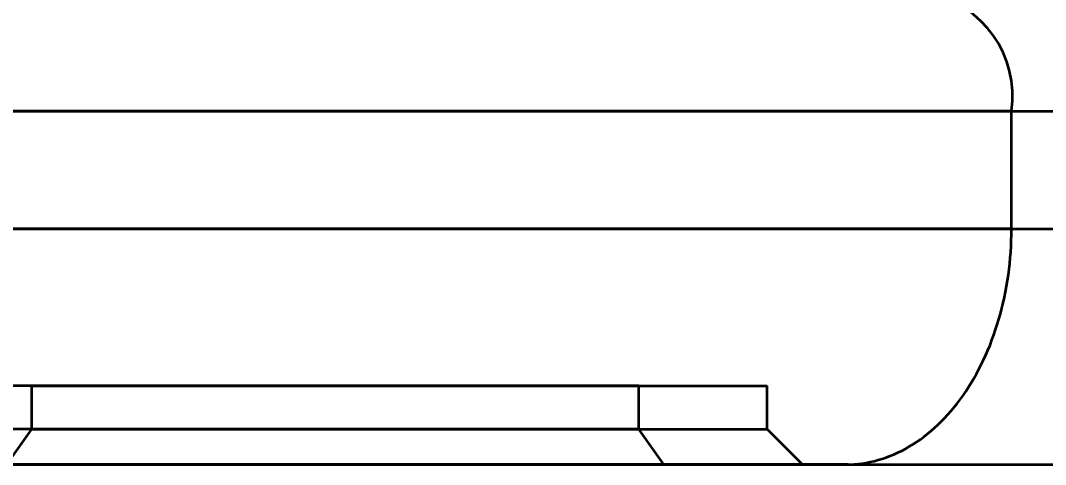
# Model space of a CAD drawing. Header units: millimetres. Extents: x -176 to 3932, y -325 to 2058.
# Drawn here: x 116.2 to 142.3, y 1366.31 to 1377.62 of the extents above; entities that cross this region are included whole.
import ezdxf

# ---------------------------------------------------------------- set-up
doc = ezdxf.new("R2010")
doc.units = ezdxf.units.MM
doc.styles.get("Standard").update_dxf_attribs({"font": 'arial.ttf'})
doc.dimstyles.new('CGJ', dxfattribs={"dimscale": 13, "dimtxt": 2.25, "dimasz": 2.25, "dimexe": 1, "dimexo": 1.25, "dimgap": 1.15, "dimtad": 1, "dimtoh": 1, "dimdec": 1, "dimdsep": 46, "dimtxsty": 'Standard', "dimcen": 0, "dimclrd": 2, "dimclre": 2, "dimclrt": 2, "dimadec": 0, "dimazin": 0, "dimtfac": 1, "dimtdec": 1, "dimtmove": 0, "dimatfit": 0, "dimfxl": 1, "dimtolj": 1, "dimtzin": 0, "dimlwe": -1, "dimarcsym": 2})

# ---------------------------------------------------------------- blocks, each defined once
blk = doc.blocks.new('Drawing View2')
at = {"color": 7, "linetype": 'Continuous', "lineweight": 35}
for p, q in [((4.221, -43), (-37.5, -43)), ((4.221, -43), (-37.5, -43)), ((-30.221, -43), (11.5, -43)), ((-30.221, -43), (11.5, -43)), ((4.221, -46), (4.221, -43)), ((4.221, -46), (4.221, -43)), ((4.221, -46), (-37.5, -46)), ((4.221, -46), (-37.5, -46)), ((-30.221, -46), (11.5, -46)), ((-30.221, -46), (11.5, -46)), ((-5.268, -50), (-24, -50)), ((-5.268, -50), (-24, -50)), ((-20.732, -51.1), (-20.732, -50)), ((-20.732, -50), (-2, -50)), ((-20.732, -50), (-2, -50)), ((-20.732, -51.1), (-20.732, -50)), ((-5.268, -51.1), (-5.268, -50)), ((-5.268, -51.1), (-5.268, -50)), ((-2, -51.1), (-2, -50)), ((-2, -51.1), (-2, -50)), ((-5.268, -51.1), (-24, -51.1)), ((-5.268, -51.1), (-24, -51.1)), ((-21.364, -52), (-20.732, -51.1)), ((-21.364, -52), (-20.732, -51.1)), ((-20.732, -51.1), (-2, -51.1)), ((-20.732, -51.1), (-2, -51.1)), ((-4.636, -52), (-5.268, -51.1)), ((-4.636, -52), (-5.268, -51.1)), ((-1.1, -52), (-2, -51.1)), ((-1.1, -52), (-2, -51.1)), ((0.003, -52), (-31.5, -52)), ((0.003, -52), (-31.5, -52)), ((-26.003, -52), (5.5, -52)), ((-26.003, -52), (5.5, -52)), ((-4.636, -52), (-24.9, -52)), ((-4.636, -52), (-24.9, -52)), ((-21.364, -52), (-1.1, -52)), ((-21.364, -52), (-1.1, -52)), ((0.061, -52), (0.003, -52)), ((0.061, -52), (0.003, -52))]:
    blk.add_line(p, q, dxfattribs=at)
at = {"color": 7, "linetype": 'Continuous', "lineweight": 35, "flags": 128}
blk.add_lwpolyline([(0.003, -52), (0.107, -51.998), (0.21, -51.993), (0.314, -51.984), (0.417, -51.971), (0.52, -51.955), (0.622, -51.935), (0.724, -51.912), (0.826, -51.885), (0.927, -51.854), (1.028, -51.82), (1.128, -51.783), (1.227, -51.742), (1.326, -51.697), (1.424, -51.649), (1.521, -51.598), (1.617, -51.543), (1.712, -51.485), (1.806, -51.424), (1.899, -51.359), (1.991, -51.292), (2.082, -51.221), (2.171, -51.146), (2.26, -51.069), (2.346, -50.989), (2.432, -50.906), (2.516, -50.819), (2.598, -50.73), (2.679, -50.638), (2.758, -50.543), (2.835, -50.446), (2.911, -50.345), (2.985, -50.243), (3.058, -50.137), (3.128, -50.029), (3.197, -49.919), (3.263, -49.806), (3.328, -49.691), (3.391, -49.574), (3.451, -49.455), (3.51, -49.333), (3.566, -49.21), (3.621, -49.085), (3.673, -48.957), (3.723, -48.828), (3.77, -48.698), (3.816, -48.565), (3.859, -48.431), (3.9, -48.296), (3.938, -48.159), (3.974, -48.021), (4.008, -47.882), (4.039, -47.742), (4.068, -47.6), (4.094, -47.458), (4.118, -47.315), (4.14, -47.171), (4.158, -47.026), (4.175, -46.88), (4.189, -46.734), (4.2, -46.588), (4.209, -46.441), (4.215, -46.294), (4.219, -46.147), (4.221, -46)], dxfattribs=at)
blk.add_lwpolyline([(0.003, -52), (0.107, -51.998), (0.21, -51.993), (0.314, -51.984), (0.417, -51.971), (0.52, -51.955), (0.622, -51.935), (0.724, -51.912), (0.826, -51.885), (0.927, -51.854), (1.028, -51.82), (1.128, -51.783), (1.227, -51.742), (1.326, -51.697), (1.424, -51.649), (1.521, -51.598), (1.617, -51.543), (1.712, -51.485), (1.806, -51.424), (1.899, -51.359), (1.991, -51.292), (2.082, -51.221), (2.171, -51.146), (2.26, -51.069), (2.346, -50.989), (2.432, -50.906), (2.516, -50.819), (2.598, -50.73), (2.679, -50.638), (2.758, -50.543), (2.835, -50.446), (2.911, -50.345), (2.985, -50.243), (3.058, -50.137), (3.128, -50.029), (3.197, -49.919), (3.263, -49.806), (3.328, -49.691), (3.391, -49.574), (3.451, -49.455), (3.51, -49.333), (3.566, -49.21), (3.621, -49.085), (3.673, -48.957), (3.723, -48.828), (3.77, -48.698), (3.816, -48.565), (3.859, -48.431), (3.9, -48.296), (3.938, -48.159), (3.974, -48.021), (4.008, -47.882), (4.039, -47.742), (4.068, -47.6), (4.094, -47.458), (4.118, -47.315), (4.14, -47.171), (4.158, -47.026), (4.175, -46.88), (4.189, -46.734), (4.2, -46.588), (4.209, -46.441), (4.215, -46.294), (4.219, -46.147), (4.221, -46)], dxfattribs=at)
at = {"color": 7, "linetype": 'Continuous', "lineweight": 35}
blk.add_arc((1.576, -42.617), 2.672, 351.7677, 78.4334, dxfattribs=at)
blk.add_arc((1.576, -42.617), 2.672, 351.7677, 78.4334, dxfattribs=at)
blk = doc.blocks.new('*D60')
at = {"color": 2, "transparency": 16777216}
for p, q in [((-13.534, 1999.307), (-139.448, 1999.307)), ((106.198, 1366.307), (-139.448, 1366.307))]:
    blk.add_line(p, q, dxfattribs=at)
at = {"color": 2, "lineweight": -2, "transparency": 16777216}
blk.add_line((-126.448, 1395.557), (-126.448, 1970.057), dxfattribs=at)
at = {"color": 2, "lineweight": -3, "transparency": 16777216}
for points in [[(-131.323, 1970.057), (-121.573, 1970.057), (-126.448, 1999.307)], [(-131.323, 1395.557), (-121.573, 1395.557), (-126.448, 1366.307)]]:
    blk.add_solid(points, dxfattribs=at)
at = {"layer": 'Defpoints', "color": 0, "lineweight": -3, "transparency": 16777216}
for p in [(-126.448, 1999.307), (2.716, 1999.307), (122.448, 1366.307)]:
    blk.add_point(p, dxfattribs=at)
at = {"color": 2, "transparency": 16777216, "insert": (-156.332, 1682.807), "char_height": 29.25, "attachment_point": 5, "rotation": 90}
blk.add_mtext('\\A1;750', dxfattribs=at)

msp = doc.modelspace()

# ---------------------------------------------------------------- block references
at = {"linetype": 'Continuous', "lineweight": 0}
msp.add_blockref('Drawing View2', (137.216, 1418.307), dxfattribs=at)

# ---------------------------------------------------------------- dimensions: what is measured, and where the dimension line sits
dim = msp.add_linear_dim(base=(-126.448, 1999.307), p1=(122.448, 1366.307), p2=(2.716, 1999.307), angle=90, text='750', dimstyle='CGJ')
dim.commit()
dim.dimension.update_dxf_attribs({"geometry": '*D60', "text_midpoint": (-156.332, 1682.807)})

doc.saveas('drawing.dxf')
